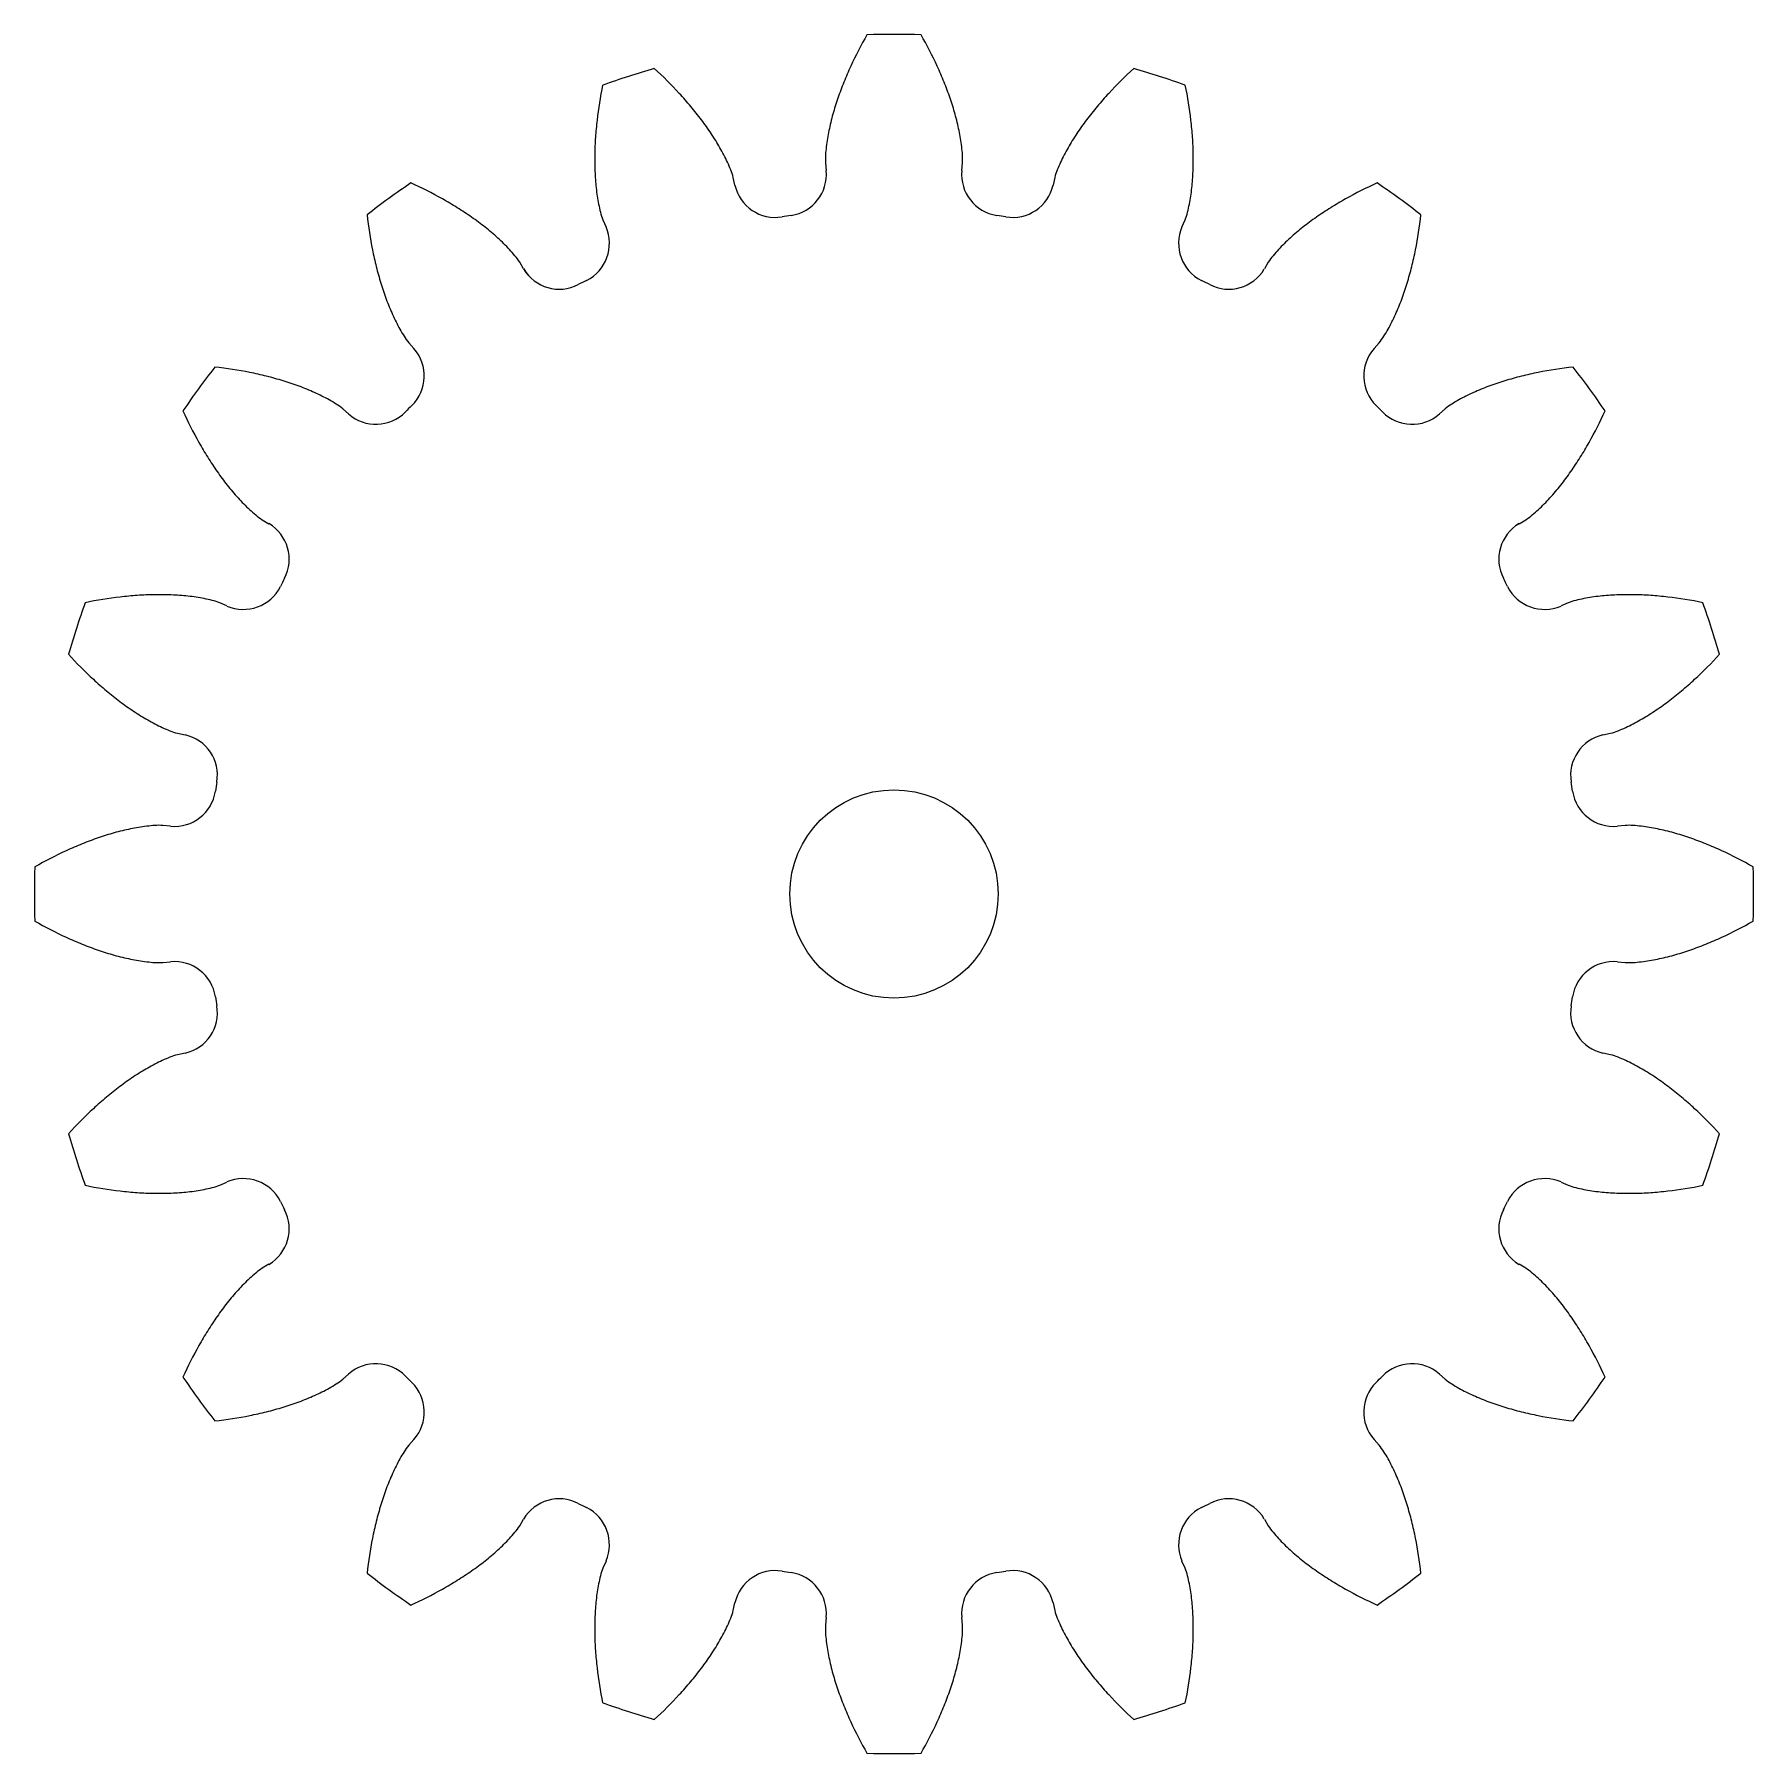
# Model space of a CAD drawing. Header units: millimetres. Extents: x 23.7 to 89.7, y 25.8 to 91.8.
import ezdxf

# ---------------------------------------------------------------- set-up
doc = ezdxf.new("R2010")
doc.units = ezdxf.units.MM
doc.layers.get('0').update_dxf_attribs({"linetype": 'CONTINUOUS'})

msp = doc.modelspace()

# ---------------------------------------------------------------- linework, layer by layer
for p, q in [((54.053, 86.893), (54.08, 86.595)), ((54.053, 86.893), (54.08, 86.595)), ((59.286, 86.595), (59.314, 86.893)), ((59.286, 86.595), (59.314, 86.893)), ((50.577, 86.04), (50.511, 86.333)), ((50.577, 86.04), (50.511, 86.333)), ((62.855, 86.333), (62.789, 86.04)), ((62.855, 86.333), (62.789, 86.04)), ((45.508, 84.707), (45.627, 84.431)), ((45.508, 84.707), (45.627, 84.431)), ((67.739, 84.431), (67.858, 84.707)), ((67.739, 84.431), (67.858, 84.707)), ((42.466, 82.821), (42.313, 83.079)), ((42.466, 82.821), (42.313, 83.079)), ((71.053, 83.079), (70.9, 82.821)), ((71.053, 83.079), (70.9, 82.821)), ((38.057, 79.987), (38.255, 79.762)), ((38.057, 79.987), (38.255, 79.762)), ((75.111, 79.762), (75.309, 79.987)), ((75.111, 79.762), (75.309, 79.987)), ((35.747, 77.253), (35.522, 77.452)), ((35.747, 77.253), (35.522, 77.452)), ((77.844, 77.452), (77.619, 77.253)), ((77.844, 77.452), (77.619, 77.253)), ((32.43, 73.195), (32.688, 73.042)), ((32.43, 73.195), (32.688, 73.042)), ((80.678, 73.042), (80.937, 73.195)), ((80.678, 73.042), (80.937, 73.195)), ((31.077, 69.882), (30.802, 70.001)), ((31.077, 69.882), (30.802, 70.001)), ((82.564, 70.001), (82.289, 69.882)), ((82.564, 70.001), (82.289, 69.882)), ((29.176, 64.997), (29.469, 64.932)), ((29.176, 64.997), (29.469, 64.932)), ((83.897, 64.932), (84.19, 64.997)), ((83.897, 64.932), (84.19, 64.997)), ((28.914, 61.428), (28.615, 61.456)), ((28.914, 61.428), (28.615, 61.456)), ((84.751, 61.456), (84.452, 61.428)), ((84.751, 61.456), (84.452, 61.428)), ((28.615, 56.195), (28.914, 56.223)), ((28.615, 56.195), (28.914, 56.223)), ((84.452, 56.223), (84.751, 56.195)), ((84.452, 56.223), (84.751, 56.195)), ((29.469, 52.72), (29.176, 52.654)), ((29.469, 52.72), (29.176, 52.654)), ((84.19, 52.654), (83.897, 52.72)), ((84.19, 52.654), (83.897, 52.72)), ((30.802, 47.651), (31.077, 47.769)), ((30.802, 47.651), (31.077, 47.769)), ((82.289, 47.769), (82.564, 47.651)), ((82.289, 47.769), (82.564, 47.651)), ((32.688, 44.609), (32.43, 44.456)), ((32.688, 44.609), (32.43, 44.456)), ((80.937, 44.456), (80.678, 44.609)), ((80.937, 44.456), (80.678, 44.609)), ((35.522, 40.2), (35.747, 40.398)), ((35.522, 40.2), (35.747, 40.398)), ((77.619, 40.398), (77.844, 40.2)), ((77.619, 40.398), (77.844, 40.2)), ((38.255, 37.89), (38.057, 37.665)), ((38.255, 37.89), (38.057, 37.665)), ((75.309, 37.665), (75.111, 37.89)), ((75.309, 37.665), (75.111, 37.89)), ((42.313, 34.572), (42.466, 34.83)), ((42.313, 34.572), (42.466, 34.83)), ((70.9, 34.83), (71.053, 34.572)), ((70.9, 34.83), (71.053, 34.572)), ((45.627, 33.22), (45.508, 32.944)), ((45.627, 33.22), (45.508, 32.944)), ((67.858, 32.944), (67.739, 33.22)), ((67.858, 32.944), (67.739, 33.22)), ((50.511, 31.319), (50.577, 31.612)), ((50.511, 31.319), (50.577, 31.612)), ((54.08, 31.057), (54.053, 30.758)), ((54.08, 31.057), (54.053, 30.758)), ((59.314, 30.758), (59.286, 31.057)), ((59.314, 30.758), (59.286, 31.057)), ((62.789, 31.612), (62.855, 31.319)), ((62.789, 31.612), (62.855, 31.319))]:
    msp.add_line(p, q)
msp.add_circle((56.683, 58.826), 4)
msp.add_circle((56.683, 58.826), 4)
for centre, radius, start, end in [((56.683, 58.826), 33, 88.19029, 91.80971), ((56.683, 58.826), 33, 88.19029, 91.80971), ((56.683, 58.826), 33, 106.19029, 109.80971), ((56.683, 58.826), 33, 106.19029, 109.80971), ((56.683, 58.826), 33, 70.19029, 73.80971), ((56.683, 58.826), 33, 70.19029, 73.80971), ((52.5, 86.447), 1.588, -81.38815, 5.32521), ((52.5, 86.447), 1.588, -81.38815, 5.32521), ((60.866, 86.447), 1.588, 174.67479, 261.38815), ((60.866, 86.447), 1.588, 174.67479, 261.38815), ((56.683, 58.826), 33, 124.19029, 127.80971), ((56.683, 58.826), 33, 124.19029, 127.80971), ((52.126, 86.388), 1.588, 192.67479, 279.38815), ((52.126, 86.388), 1.588, 192.67479, 279.38815), ((61.24, 86.388), 1.588, 260.61185, 347.32521), ((61.24, 86.388), 1.588, 260.61185, 347.32521), ((56.683, 58.826), 33, 52.19029, 55.80971), ((56.683, 58.826), 33, 52.19029, 55.80971), ((56.683, 58.826), 26.349, 98.61185, 99.38815), ((56.683, 58.826), 26.349, 98.61185, 99.38815), ((56.683, 58.826), 26.349, 80.61185, 81.38815), ((56.683, 58.826), 26.349, 80.61185, 81.38815), ((44.169, 83.803), 1.588, -63.38815, 23.32521), ((44.169, 83.803), 1.588, -63.38815, 23.32521), ((69.197, 83.803), 1.588, 156.67479, 243.38815), ((69.197, 83.803), 1.588, 156.67479, 243.38815), ((43.832, 83.631), 1.588, 210.67479, 297.38815), ((43.832, 83.631), 1.587, 210.67479, 297.38815), ((69.534, 83.631), 1.588, 242.61185, 329.32521), ((69.534, 83.631), 1.588, 242.61185, 329.32521), ((56.683, 58.826), 26.349, 116.61185, 117.38815), ((56.683, 58.826), 26.349, 116.61185, 117.38815), ((56.683, 58.826), 26.349, 62.61185, 63.38815), ((56.683, 58.826), 26.349, 62.61185, 63.38815), ((37.063, 78.713), 1.588, -45.38815, 41.32521), ((37.063, 78.713), 1.588, -45.38815, 41.32521), ((76.303, 78.713), 1.588, 138.67479, 225.38815), ((76.303, 78.713), 1.588, 138.67479, 225.38815), ((56.683, 58.826), 33, 142.19029, 145.80971), ((56.683, 58.826), 33, 142.19029, 145.80971), ((56.683, 58.826), 33, 34.19029, 37.80971), ((56.683, 58.826), 33, 34.19029, 37.80971), ((36.795, 78.446), 1.588, 228.67479, 315.38815), ((36.795, 78.446), 1.588, 228.67479, 315.38815), ((56.683, 58.826), 26.349, 134.61185, 135.38815), ((56.683, 58.826), 26.349, 134.61185, 135.38815), ((56.683, 58.826), 26.349, 44.61185, 45.38815), ((56.683, 58.826), 26.349, 44.61185, 45.38815), ((76.571, 78.446), 1.588, 224.61185, 311.32521), ((76.571, 78.446), 1.588, 224.61185, 311.32521), ((31.878, 71.677), 1.588, -27.38815, 59.32521), ((31.878, 71.677), 1.588, -27.38815, 59.32521), ((81.488, 71.677), 1.588, 120.67479, 207.38815), ((81.488, 71.677), 1.587, 120.67479, 207.38815), ((31.706, 71.34), 1.588, 246.67479, 333.38815), ((31.706, 71.34), 1.588, 246.67479, 333.38815), ((56.683, 58.826), 26.349, 152.61185, 153.38815), ((56.683, 58.826), 26.349, 152.61185, 153.38815), ((56.683, 58.826), 26.349, 26.61185, 27.38815), ((56.683, 58.826), 26.349, 26.61185, 27.38815), ((81.66, 71.34), 1.588, 206.61185, 293.32521), ((81.66, 71.34), 1.588, 206.61185, 293.32521), ((56.683, 58.826), 33, 160.19029, 163.80971), ((56.683, 58.826), 33, 160.19029, 163.80971), ((56.683, 58.826), 33, 16.19029, 19.80971), ((56.683, 58.826), 33, 16.19029, 19.80971), ((29.121, 63.383), 1.588, -9.38815, 77.32521), ((29.121, 63.383), 1.588, -9.38815, 77.32521), ((84.246, 63.383), 1.588, 102.67479, 189.38815), ((84.246, 63.383), 1.587, 102.67479, 189.38815), ((29.061, 63.009), 1.588, 264.67479, 351.38815), ((29.061, 63.009), 1.587, 264.67479, 351.38815), ((56.683, 58.826), 26.349, 170.61185, 171.38815), ((56.683, 58.826), 26.349, 170.61185, 171.38815), ((56.683, 58.826), 26.349, 8.61185, 9.38815), ((56.683, 58.826), 26.349, 8.61185, 9.38815), ((84.305, 63.009), 1.588, 188.61185, 275.32521), ((84.305, 63.009), 1.588, 188.61185, 275.32521), ((56.683, 58.826), 33, 178.19029, 181.80971), ((56.683, 58.826), 33, 178.19029, 181.80971), ((56.683, 58.826), 33, -1.80971, 1.80971), ((56.683, 58.826), 33, -1.80971, 1.80971), ((29.061, 54.642), 1.588, 8.61185, 95.32521), ((29.061, 54.642), 1.588, 8.61185, 95.32521), ((84.305, 54.642), 1.588, 84.67479, 171.38815), ((84.305, 54.642), 1.588, 84.67479, 171.38815), ((56.683, 58.826), 26.349, 188.61185, 189.38815), ((56.683, 58.826), 26.349, 188.61185, 189.38815), ((56.683, 58.826), 26.349, 350.61185, 351.38815), ((56.683, 58.826), 26.349, 350.61185, 351.38815), ((29.121, 54.269), 1.588, -77.32521, 9.38815), ((29.121, 54.269), 1.588, -77.32521, 9.38815), ((84.246, 54.269), 1.588, 170.61185, 257.32521), ((84.246, 54.269), 1.588, 170.61185, 257.32521), ((56.683, 58.826), 33, 196.19029, 199.80971), ((56.683, 58.826), 33, 196.19029, 199.80971), ((56.683, 58.826), 33, 340.19029, 343.80971), ((56.683, 58.826), 33, 340.19029, 343.80971), ((31.706, 46.312), 1.588, 26.61185, 113.32521), ((31.706, 46.312), 1.588, 26.61185, 113.32521), ((81.66, 46.312), 1.588, 66.67479, 153.38815), ((81.66, 46.312), 1.588, 66.67479, 153.38815), ((56.683, 58.826), 26.349, 206.61185, 207.38815), ((56.683, 58.826), 26.349, 206.61185, 207.38815), ((56.683, 58.826), 26.349, 332.61185, 333.38815), ((56.683, 58.826), 26.349, 332.61185, 333.38815), ((31.878, 45.974), 1.588, -59.32521, 27.38815), ((31.878, 45.974), 1.588, -59.32521, 27.38815), ((81.488, 45.974), 1.588, 152.61185, 239.32521), ((81.488, 45.974), 1.588, 152.61185, 239.32521), ((56.683, 58.826), 33, 214.19029, 217.80971), ((56.683, 58.826), 33, 214.19029, 217.80971), ((36.795, 39.206), 1.588, 44.61185, 131.32521), ((36.795, 39.206), 1.588, 44.61185, 131.32521), ((56.683, 58.826), 26.349, 224.61185, 225.38815), ((56.683, 58.826), 26.349, 224.61185, 225.38815), ((56.683, 58.826), 26.349, 314.61185, 315.38815), ((56.683, 58.826), 26.349, 314.61185, 315.38815), ((76.571, 39.206), 1.588, 48.67479, 135.38815), ((76.571, 39.206), 1.588, 48.67479, 135.38815), ((56.683, 58.826), 33, 322.19029, 325.80971), ((56.683, 58.826), 33, 322.19029, 325.80971), ((37.063, 38.938), 1.588, -41.32521, 45.38815), ((37.063, 38.938), 1.588, -41.32521, 45.38815), ((76.303, 38.938), 1.588, 134.61185, 221.32521), ((76.303, 38.938), 1.588, 134.61185, 221.32521), ((43.832, 34.02), 1.588, 62.61185, 149.32521), ((43.832, 34.02), 1.588, 62.61185, 149.32521), ((56.683, 58.826), 26.349, 242.61185, 243.38815), ((56.683, 58.826), 26.349, 242.61185, 243.38815), ((44.169, 33.849), 1.588, -23.32521, 63.38815), ((44.169, 33.849), 1.588, -23.32521, 63.38815), ((69.197, 33.849), 1.588, 116.61185, 203.32521), ((69.197, 33.849), 1.588, 116.61185, 203.32521), ((56.683, 58.826), 26.349, 296.61185, 297.38815), ((56.683, 58.826), 26.349, 296.61185, 297.38815), ((69.534, 34.02), 1.588, 30.67479, 117.38815), ((69.534, 34.02), 1.588, 30.67479, 117.38815), ((56.683, 58.826), 33, 232.19029, 235.80971), ((56.683, 58.826), 33, 232.19029, 235.80971), ((52.126, 31.263), 1.588, 80.61185, 167.32521), ((52.126, 31.263), 1.588, 80.61185, 167.32521), ((56.683, 58.826), 26.349, 260.61185, 261.38815), ((56.683, 58.826), 26.349, 260.61185, 261.38815), ((52.5, 31.204), 1.588, -5.32521, 81.38815), ((52.5, 31.204), 1.588, -5.32521, 81.38815), ((60.866, 31.204), 1.588, 98.61185, 185.32521), ((60.866, 31.204), 1.588, 98.61185, 185.32521), ((56.683, 58.826), 26.349, 278.61185, 279.38815), ((56.683, 58.826), 26.349, 278.61185, 279.38815), ((61.24, 31.263), 1.588, 12.67479, 99.38815), ((61.24, 31.263), 1.588, 12.67479, 99.38815), ((56.683, 58.826), 33, 304.19029, 307.80971), ((56.683, 58.826), 33, 304.19029, 307.80971), ((56.683, 58.826), 33, 250.19029, 253.80971), ((56.683, 58.826), 33, 250.19029, 253.80971), ((56.683, 58.826), 33, 286.19029, 289.80971), ((56.683, 58.826), 33, 286.19029, 289.80971), ((56.683, 58.826), 33, 268.19029, 271.80971), ((56.683, 58.826), 33, 268.19029, 271.80971)]:
    msp.add_arc(centre, radius, start, end)
for points, knots in [([(55.641, 91.809), (55.416, 91.412), (55.106, 90.809), (54.755, 89.995), (54.524, 89.379), (54.33, 88.76), (54.203, 88.242), (54.123, 87.827), (54.08, 87.515), (54.051, 87.204), (54.043, 86.997), (54.053, 86.893)], [-1, -1, -1, -1, -0.75, -0.625, -0.5, -0.375, -0.25, -0.1875, -0.125, -0.0625, 0, 0, 0, 0]), ([(55.641, 91.809), (55.416, 91.412), (55.106, 90.809), (54.755, 89.995), (54.524, 89.379), (54.33, 88.76), (54.203, 88.242), (54.123, 87.827), (54.08, 87.515), (54.051, 87.204), (54.043, 86.997), (54.053, 86.893)], [-1, -1, -1, -1, -0.75, -0.625, -0.5, -0.375, -0.25, -0.1875, -0.125, -0.0625, 0, 0, 0, 0]), ([(59.314, 86.893), (59.323, 86.997), (59.315, 87.204), (59.286, 87.515), (59.243, 87.827), (59.163, 88.242), (59.036, 88.76), (58.842, 89.379), (58.612, 89.995), (58.26, 90.809), (57.95, 91.412), (57.725, 91.809)], [0, 0, 0, 0, 0.0625, 0.125, 0.1875, 0.25, 0.375, 0.5, 0.625, 0.75, 1, 1, 1, 1]), ([(59.314, 86.893), (59.323, 86.997), (59.315, 87.204), (59.286, 87.515), (59.243, 87.827), (59.163, 88.242), (59.036, 88.76), (58.842, 89.379), (58.612, 89.995), (58.26, 90.809), (57.95, 91.412), (57.725, 91.809)], [0, 0, 0, 0, 0.0625, 0.125, 0.1875, 0.25, 0.375, 0.5, 0.625, 0.75, 1, 1, 1, 1]), ([(50.511, 86.333), (50.489, 86.434), (50.417, 86.628), (50.294, 86.915), (50.156, 87.198), (49.952, 87.569), (49.671, 88.022), (49.295, 88.551), (48.885, 89.065), (48.299, 89.731), (47.819, 90.209), (47.482, 90.517)], [0, 0, 0, 0, 0.0625, 0.125, 0.1875, 0.25, 0.375, 0.5, 0.625, 0.75, 1, 1, 1, 1]), ([(50.511, 86.333), (50.489, 86.434), (50.417, 86.628), (50.294, 86.915), (50.156, 87.198), (49.952, 87.569), (49.671, 88.022), (49.295, 88.551), (48.885, 89.065), (48.299, 89.731), (47.819, 90.209), (47.482, 90.517)], [0, 0, 0, 0, 0.0625, 0.125, 0.1875, 0.25, 0.375, 0.5, 0.625, 0.75, 1, 1, 1, 1]), ([(65.884, 90.517), (65.548, 90.209), (65.067, 89.731), (64.481, 89.065), (64.071, 88.551), (63.695, 88.022), (63.414, 87.569), (63.21, 87.198), (63.073, 86.915), (62.949, 86.628), (62.878, 86.434), (62.855, 86.333)], [-1, -1, -1, -1, -0.75, -0.625, -0.5, -0.375, -0.25, -0.1875, -0.125, -0.0625, 0, 0, 0, 0]), ([(65.884, 90.517), (65.548, 90.209), (65.067, 89.731), (64.481, 89.065), (64.071, 88.551), (63.695, 88.022), (63.414, 87.569), (63.21, 87.198), (63.073, 86.915), (62.949, 86.628), (62.878, 86.434), (62.855, 86.333)], [-1, -1, -1, -1, -0.75, -0.625, -0.5, -0.375, -0.25, -0.1875, -0.125, -0.0625, 0, 0, 0, 0]), ([(45.499, 89.873), (45.408, 89.425), (45.3, 88.756), (45.217, 87.873), (45.188, 87.217), (45.195, 86.568), (45.234, 86.036), (45.287, 85.616), (45.342, 85.306), (45.411, 85.001), (45.467, 84.802), (45.508, 84.707)], [-1, -1, -1, -1, -0.75, -0.625, -0.5, -0.375, -0.25, -0.1875, -0.125, -0.0625, 0, 0, 0, 0]), ([(45.499, 89.873), (45.408, 89.425), (45.3, 88.756), (45.217, 87.873), (45.188, 87.217), (45.195, 86.568), (45.234, 86.036), (45.287, 85.616), (45.342, 85.306), (45.411, 85.001), (45.467, 84.802), (45.508, 84.707)], [-1, -1, -1, -1, -0.75, -0.625, -0.5, -0.375, -0.25, -0.1875, -0.125, -0.0625, 0, 0, 0, 0]), ([(67.858, 84.707), (67.899, 84.802), (67.956, 85.001), (68.024, 85.306), (68.08, 85.616), (68.132, 86.036), (68.172, 86.568), (68.178, 87.217), (68.149, 87.873), (68.066, 88.756), (67.958, 89.425), (67.867, 89.873)], [0, 0, 0, 0, 0.0625, 0.125, 0.1875, 0.25, 0.375, 0.5, 0.625, 0.75, 1, 1, 1, 1]), ([(67.858, 84.707), (67.899, 84.802), (67.956, 85.001), (68.024, 85.306), (68.08, 85.616), (68.132, 86.036), (68.172, 86.568), (68.178, 87.217), (68.149, 87.873), (68.066, 88.756), (67.958, 89.425), (67.867, 89.873)], [0, 0, 0, 0, 0.0625, 0.125, 0.1875, 0.25, 0.375, 0.5, 0.625, 0.75, 1, 1, 1, 1]), ([(42.313, 83.079), (42.261, 83.168), (42.132, 83.331), (41.926, 83.566), (41.708, 83.793), (41.399, 84.082), (40.992, 84.426), (40.471, 84.813), (39.923, 85.175), (39.159, 85.628), (38.555, 85.933), (38.139, 86.123)], [0, 0, 0, 0, 0.0625, 0.125, 0.1875, 0.25, 0.375, 0.5, 0.625, 0.75, 1, 1, 1, 1]), ([(42.313, 83.079), (42.261, 83.168), (42.132, 83.331), (41.926, 83.566), (41.708, 83.793), (41.399, 84.082), (40.992, 84.426), (40.471, 84.813), (39.923, 85.175), (39.159, 85.628), (38.555, 85.933), (38.139, 86.123)], [0, 0, 0, 0, 0.0625, 0.125, 0.1875, 0.25, 0.375, 0.5, 0.625, 0.75, 1, 1, 1, 1]), ([(75.227, 86.123), (74.812, 85.933), (74.207, 85.628), (73.444, 85.175), (72.895, 84.813), (72.374, 84.426), (71.967, 84.082), (71.658, 83.793), (71.44, 83.566), (71.234, 83.331), (71.106, 83.168), (71.053, 83.079)], [-1, -1, -1, -1, -0.75, -0.625, -0.5, -0.375, -0.25, -0.1875, -0.125, -0.0625, 0, 0, 0, 0]), ([(75.227, 86.123), (74.812, 85.933), (74.207, 85.628), (73.444, 85.175), (72.895, 84.813), (72.374, 84.426), (71.967, 84.082), (71.658, 83.793), (71.44, 83.566), (71.234, 83.331), (71.106, 83.168), (71.053, 83.079)], [-1, -1, -1, -1, -0.75, -0.625, -0.5, -0.375, -0.25, -0.1875, -0.125, -0.0625, 0, 0, 0, 0]), ([(36.453, 84.897), (36.504, 84.444), (36.608, 83.774), (36.802, 82.908), (36.978, 82.275), (37.184, 81.66), (37.386, 81.166), (37.566, 80.783), (37.714, 80.506), (37.874, 80.237), (37.989, 80.065), (38.057, 79.987)], [-1, -1, -1, -1, -0.75, -0.625, -0.5, -0.375, -0.25, -0.1875, -0.125, -0.0625, 0, 0, 0, 0]), ([(36.453, 84.897), (36.504, 84.444), (36.608, 83.774), (36.802, 82.908), (36.978, 82.275), (37.184, 81.66), (37.386, 81.166), (37.566, 80.783), (37.714, 80.506), (37.874, 80.237), (37.989, 80.065), (38.057, 79.987)], [-1, -1, -1, -1, -0.75, -0.625, -0.5, -0.375, -0.25, -0.1875, -0.125, -0.0625, 0, 0, 0, 0]), ([(75.309, 79.987), (75.377, 80.065), (75.492, 80.237), (75.652, 80.506), (75.8, 80.783), (75.98, 81.166), (76.182, 81.66), (76.389, 82.275), (76.564, 82.908), (76.758, 83.774), (76.862, 84.444), (76.913, 84.897)], [0, 0, 0, 0, 0.0625, 0.125, 0.1875, 0.25, 0.375, 0.5, 0.625, 0.75, 1, 1, 1, 1]), ([(75.309, 79.987), (75.377, 80.065), (75.492, 80.237), (75.652, 80.506), (75.8, 80.783), (75.98, 81.166), (76.182, 81.66), (76.389, 82.275), (76.564, 82.908), (76.758, 83.774), (76.862, 84.444), (76.913, 84.897)], [0, 0, 0, 0, 0.0625, 0.125, 0.1875, 0.25, 0.375, 0.5, 0.625, 0.75, 1, 1, 1, 1]), ([(35.522, 77.452), (35.444, 77.52), (35.272, 77.635), (35.003, 77.795), (34.726, 77.943), (34.343, 78.123), (33.849, 78.325), (33.234, 78.531), (32.6, 78.707), (31.735, 78.901), (31.065, 79.004), (30.611, 79.056)], [0, 0, 0, 0, 0.0625, 0.125, 0.1875, 0.25, 0.375, 0.5, 0.625, 0.75, 1, 1, 1, 1]), ([(35.522, 77.452), (35.444, 77.52), (35.272, 77.635), (35.003, 77.795), (34.726, 77.943), (34.343, 78.123), (33.849, 78.325), (33.234, 78.531), (32.6, 78.707), (31.735, 78.901), (31.065, 79.004), (30.611, 79.056)], [0, 0, 0, 0, 0.0625, 0.125, 0.1875, 0.25, 0.375, 0.5, 0.625, 0.75, 1, 1, 1, 1]), ([(82.755, 79.056), (82.301, 79.004), (81.631, 78.901), (80.766, 78.707), (80.132, 78.531), (79.517, 78.325), (79.023, 78.123), (78.64, 77.943), (78.363, 77.795), (78.094, 77.635), (77.922, 77.52), (77.844, 77.452)], [-1, -1, -1, -1, -0.75, -0.625, -0.5, -0.375, -0.25, -0.1875, -0.125, -0.0625, 0, 0, 0, 0]), ([(82.755, 79.056), (82.301, 79.004), (81.631, 78.901), (80.766, 78.707), (80.132, 78.531), (79.517, 78.325), (79.023, 78.123), (78.64, 77.943), (78.363, 77.795), (78.094, 77.635), (77.922, 77.52), (77.844, 77.452)], [-1, -1, -1, -1, -0.75, -0.625, -0.5, -0.375, -0.25, -0.1875, -0.125, -0.0625, 0, 0, 0, 0]), ([(29.386, 77.37), (29.576, 76.954), (29.881, 76.349), (30.333, 75.586), (30.696, 75.038), (31.082, 74.517), (31.427, 74.109), (31.716, 73.801), (31.943, 73.583), (32.178, 73.376), (32.341, 73.248), (32.43, 73.195)], [-1, -1, -1, -1, -0.75, -0.625, -0.5, -0.375, -0.25, -0.1875, -0.125, -0.0625, 0, 0, 0, 0]), ([(29.386, 77.37), (29.576, 76.954), (29.881, 76.349), (30.333, 75.586), (30.696, 75.038), (31.082, 74.517), (31.427, 74.109), (31.716, 73.801), (31.943, 73.583), (32.178, 73.376), (32.341, 73.248), (32.43, 73.195)], [-1, -1, -1, -1, -0.75, -0.625, -0.5, -0.375, -0.25, -0.1875, -0.125, -0.0625, 0, 0, 0, 0]), ([(80.937, 73.195), (81.026, 73.248), (81.188, 73.376), (81.423, 73.583), (81.65, 73.801), (81.939, 74.109), (82.284, 74.517), (82.67, 75.038), (83.033, 75.586), (83.485, 76.349), (83.791, 76.954), (83.98, 77.37)], [0, 0, 0, 0, 0.0625, 0.125, 0.1875, 0.25, 0.375, 0.5, 0.625, 0.75, 1, 1, 1, 1]), ([(80.937, 73.195), (81.026, 73.248), (81.188, 73.376), (81.423, 73.583), (81.65, 73.801), (81.939, 74.109), (82.284, 74.517), (82.67, 75.038), (83.033, 75.586), (83.485, 76.349), (83.791, 76.954), (83.98, 77.37)], [0, 0, 0, 0, 0.0625, 0.125, 0.1875, 0.25, 0.375, 0.5, 0.625, 0.75, 1, 1, 1, 1]), ([(30.802, 70.001), (30.707, 70.042), (30.508, 70.098), (30.202, 70.167), (29.893, 70.222), (29.473, 70.275), (28.941, 70.314), (28.292, 70.32), (27.636, 70.292), (26.752, 70.209), (26.083, 70.1), (25.636, 70.009)], [0, 0, 0, 0, 0.0625, 0.125, 0.1875, 0.25, 0.375, 0.5, 0.625, 0.75, 1, 1, 1, 1]), ([(30.802, 70.001), (30.707, 70.042), (30.508, 70.098), (30.202, 70.167), (29.893, 70.222), (29.473, 70.275), (28.941, 70.314), (28.292, 70.32), (27.636, 70.292), (26.752, 70.209), (26.083, 70.1), (25.636, 70.009)], [0, 0, 0, 0, 0.0625, 0.125, 0.1875, 0.25, 0.375, 0.5, 0.625, 0.75, 1, 1, 1, 1]), ([(87.73, 70.009), (87.283, 70.1), (86.614, 70.209), (85.731, 70.292), (85.074, 70.32), (84.425, 70.314), (83.893, 70.275), (83.473, 70.222), (83.164, 70.167), (82.859, 70.098), (82.659, 70.042), (82.564, 70.001)], [-1, -1, -1, -1, -0.75, -0.625, -0.5, -0.375, -0.25, -0.1875, -0.125, -0.0625, 0, 0, 0, 0]), ([(87.73, 70.009), (87.283, 70.1), (86.614, 70.209), (85.731, 70.292), (85.074, 70.32), (84.425, 70.314), (83.893, 70.275), (83.473, 70.222), (83.164, 70.167), (82.859, 70.098), (82.659, 70.042), (82.564, 70.001)], [-1, -1, -1, -1, -0.75, -0.625, -0.5, -0.375, -0.25, -0.1875, -0.125, -0.0625, 0, 0, 0, 0]), ([(24.992, 68.027), (25.3, 67.69), (25.778, 67.209), (26.444, 66.623), (26.958, 66.214), (27.487, 65.838), (27.94, 65.557), (28.311, 65.353), (28.594, 65.215), (28.881, 65.092), (29.075, 65.02), (29.176, 64.997)], [-1, -1, -1, -1, -0.75, -0.625, -0.5, -0.375, -0.25, -0.1875, -0.125, -0.0625, 0, 0, 0, 0]), ([(24.992, 68.027), (25.3, 67.69), (25.778, 67.209), (26.444, 66.623), (26.958, 66.214), (27.487, 65.838), (27.94, 65.557), (28.311, 65.353), (28.594, 65.215), (28.881, 65.092), (29.075, 65.02), (29.176, 64.997)], [-1, -1, -1, -1, -0.75, -0.625, -0.5, -0.375, -0.25, -0.1875, -0.125, -0.0625, 0, 0, 0, 0]), ([(84.19, 64.997), (84.291, 65.02), (84.485, 65.092), (84.773, 65.215), (85.056, 65.353), (85.426, 65.557), (85.88, 65.838), (86.408, 66.214), (86.922, 66.623), (87.588, 67.209), (88.066, 67.69), (88.374, 68.027)], [0, 0, 0, 0, 0.0625, 0.125, 0.1875, 0.25, 0.375, 0.5, 0.625, 0.75, 1, 1, 1, 1]), ([(84.19, 64.997), (84.291, 65.02), (84.485, 65.092), (84.773, 65.215), (85.056, 65.353), (85.426, 65.557), (85.88, 65.838), (86.408, 66.214), (86.922, 66.623), (87.588, 67.209), (88.066, 67.69), (88.374, 68.027)], [0, 0, 0, 0, 0.0625, 0.125, 0.1875, 0.25, 0.375, 0.5, 0.625, 0.75, 1, 1, 1, 1]), ([(28.615, 61.456), (28.512, 61.466), (28.305, 61.458), (27.994, 61.429), (27.682, 61.386), (27.267, 61.306), (26.749, 61.179), (26.13, 60.985), (25.514, 60.754), (24.7, 60.403), (24.097, 60.093), (23.7, 59.868)], [0, 0, 0, 0, 0.0625, 0.125, 0.1875, 0.25, 0.375, 0.5, 0.625, 0.75, 1, 1, 1, 1]), ([(28.615, 61.456), (28.512, 61.466), (28.305, 61.458), (27.994, 61.429), (27.682, 61.386), (27.267, 61.306), (26.749, 61.179), (26.13, 60.985), (25.514, 60.754), (24.7, 60.403), (24.097, 60.093), (23.7, 59.868)], [0, 0, 0, 0, 0.0625, 0.125, 0.1875, 0.25, 0.375, 0.5, 0.625, 0.75, 1, 1, 1, 1]), ([(89.667, 59.868), (89.269, 60.093), (88.666, 60.403), (87.852, 60.754), (87.237, 60.985), (86.617, 61.179), (86.099, 61.306), (85.684, 61.386), (85.372, 61.429), (85.061, 61.458), (84.854, 61.466), (84.751, 61.456)], [-1, -1, -1, -1, -0.75, -0.625, -0.5, -0.375, -0.25, -0.1875, -0.125, -0.0625, 0, 0, 0, 0]), ([(89.667, 59.868), (89.269, 60.093), (88.666, 60.403), (87.852, 60.754), (87.237, 60.985), (86.617, 61.179), (86.099, 61.306), (85.684, 61.386), (85.372, 61.429), (85.061, 61.458), (84.854, 61.466), (84.751, 61.456)], [-1, -1, -1, -1, -0.75, -0.625, -0.5, -0.375, -0.25, -0.1875, -0.125, -0.0625, 0, 0, 0, 0]), ([(23.7, 57.784), (24.097, 57.559), (24.7, 57.249), (25.514, 56.897), (26.13, 56.667), (26.749, 56.472), (27.267, 56.345), (27.682, 56.266), (27.994, 56.222), (28.305, 56.194), (28.512, 56.186), (28.615, 56.195)], [-1, -1, -1, -1, -0.75, -0.625, -0.5, -0.375, -0.25, -0.1875, -0.125, -0.0625, 0, 0, 0, 0]), ([(23.7, 57.784), (24.097, 57.559), (24.7, 57.249), (25.514, 56.897), (26.13, 56.667), (26.749, 56.472), (27.267, 56.345), (27.682, 56.266), (27.994, 56.222), (28.305, 56.194), (28.512, 56.186), (28.615, 56.195)], [-1, -1, -1, -1, -0.75, -0.625, -0.5, -0.375, -0.25, -0.1875, -0.125, -0.0625, 0, 0, 0, 0]), ([(84.751, 56.195), (84.854, 56.186), (85.061, 56.194), (85.372, 56.222), (85.684, 56.266), (86.099, 56.345), (86.617, 56.472), (87.237, 56.667), (87.852, 56.897), (88.666, 57.249), (89.269, 57.559), (89.667, 57.784)], [0, 0, 0, 0, 0.0625, 0.125, 0.1875, 0.25, 0.375, 0.5, 0.625, 0.75, 1, 1, 1, 1]), ([(84.751, 56.195), (84.854, 56.186), (85.061, 56.194), (85.372, 56.222), (85.684, 56.266), (86.099, 56.345), (86.617, 56.472), (87.237, 56.667), (87.852, 56.897), (88.666, 57.249), (89.269, 57.559), (89.667, 57.784)], [0, 0, 0, 0, 0.0625, 0.125, 0.1875, 0.25, 0.375, 0.5, 0.625, 0.75, 1, 1, 1, 1]), ([(29.176, 52.654), (29.075, 52.631), (28.881, 52.56), (28.594, 52.436), (28.311, 52.299), (27.94, 52.095), (27.487, 51.814), (26.958, 51.437), (26.444, 51.028), (25.778, 50.442), (25.3, 49.961), (24.992, 49.624)], [0, 0, 0, 0, 0.0625, 0.125, 0.1875, 0.25, 0.375, 0.5, 0.625, 0.75, 1, 1, 1, 1]), ([(29.176, 52.654), (29.075, 52.631), (28.881, 52.56), (28.594, 52.436), (28.311, 52.299), (27.94, 52.095), (27.487, 51.814), (26.958, 51.437), (26.444, 51.028), (25.778, 50.442), (25.3, 49.961), (24.992, 49.624)], [0, 0, 0, 0, 0.0625, 0.125, 0.1875, 0.25, 0.375, 0.5, 0.625, 0.75, 1, 1, 1, 1]), ([(88.374, 49.624), (88.066, 49.961), (87.588, 50.442), (86.922, 51.028), (86.408, 51.437), (85.88, 51.814), (85.426, 52.095), (85.056, 52.299), (84.773, 52.436), (84.485, 52.56), (84.291, 52.631), (84.19, 52.654)], [-1, -1, -1, -1, -0.75, -0.625, -0.5, -0.375, -0.25, -0.1875, -0.125, -0.0625, 0, 0, 0, 0]), ([(88.374, 49.624), (88.066, 49.961), (87.588, 50.442), (86.922, 51.028), (86.408, 51.437), (85.88, 51.814), (85.426, 52.095), (85.056, 52.299), (84.773, 52.436), (84.485, 52.56), (84.291, 52.631), (84.19, 52.654)], [-1, -1, -1, -1, -0.75, -0.625, -0.5, -0.375, -0.25, -0.1875, -0.125, -0.0625, 0, 0, 0, 0]), ([(25.636, 47.642), (26.083, 47.551), (26.752, 47.443), (27.636, 47.36), (28.292, 47.331), (28.941, 47.337), (29.473, 47.377), (29.893, 47.429), (30.202, 47.484), (30.508, 47.553), (30.707, 47.61), (30.802, 47.651)], [-1, -1, -1, -1, -0.75, -0.625, -0.5, -0.375, -0.25, -0.1875, -0.125, -0.0625, 0, 0, 0, 0]), ([(25.636, 47.642), (26.083, 47.551), (26.752, 47.443), (27.636, 47.36), (28.292, 47.331), (28.941, 47.337), (29.473, 47.377), (29.893, 47.429), (30.202, 47.484), (30.508, 47.553), (30.707, 47.61), (30.802, 47.651)], [-1, -1, -1, -1, -0.75, -0.625, -0.5, -0.375, -0.25, -0.1875, -0.125, -0.0625, 0, 0, 0, 0]), ([(82.564, 47.651), (82.659, 47.61), (82.859, 47.553), (83.164, 47.484), (83.473, 47.429), (83.893, 47.377), (84.425, 47.337), (85.074, 47.331), (85.731, 47.36), (86.614, 47.443), (87.283, 47.551), (87.73, 47.642)], [0, 0, 0, 0, 0.0625, 0.125, 0.1875, 0.25, 0.375, 0.5, 0.625, 0.75, 1, 1, 1, 1]), ([(82.564, 47.651), (82.659, 47.61), (82.859, 47.553), (83.164, 47.484), (83.473, 47.429), (83.893, 47.377), (84.425, 47.337), (85.074, 47.331), (85.731, 47.36), (86.614, 47.443), (87.283, 47.551), (87.73, 47.642)], [0, 0, 0, 0, 0.0625, 0.125, 0.1875, 0.25, 0.375, 0.5, 0.625, 0.75, 1, 1, 1, 1]), ([(32.43, 44.456), (32.341, 44.403), (32.178, 44.275), (31.943, 44.069), (31.716, 43.851), (31.427, 43.542), (31.082, 43.135), (30.696, 42.613), (30.333, 42.065), (29.881, 41.302), (29.576, 40.697), (29.386, 40.282)], [0, 0, 0, 0, 0.0625, 0.125, 0.1875, 0.25, 0.375, 0.5, 0.625, 0.75, 1, 1, 1, 1]), ([(32.43, 44.456), (32.341, 44.403), (32.178, 44.275), (31.943, 44.069), (31.716, 43.851), (31.427, 43.542), (31.082, 43.135), (30.696, 42.613), (30.333, 42.065), (29.881, 41.302), (29.576, 40.697), (29.386, 40.282)], [0, 0, 0, 0, 0.0625, 0.125, 0.1875, 0.25, 0.375, 0.5, 0.625, 0.75, 1, 1, 1, 1]), ([(83.98, 40.282), (83.791, 40.697), (83.485, 41.302), (83.033, 42.065), (82.67, 42.613), (82.284, 43.135), (81.939, 43.542), (81.65, 43.851), (81.423, 44.069), (81.188, 44.275), (81.026, 44.403), (80.937, 44.456)], [-1, -1, -1, -1, -0.75, -0.625, -0.5, -0.375, -0.25, -0.1875, -0.125, -0.0625, 0, 0, 0, 0]), ([(83.98, 40.282), (83.791, 40.697), (83.485, 41.302), (83.033, 42.065), (82.67, 42.613), (82.284, 43.135), (81.939, 43.542), (81.65, 43.851), (81.423, 44.069), (81.188, 44.275), (81.026, 44.403), (80.937, 44.456)], [-1, -1, -1, -1, -0.75, -0.625, -0.5, -0.375, -0.25, -0.1875, -0.125, -0.0625, 0, 0, 0, 0]), ([(30.611, 38.595), (31.065, 38.647), (31.735, 38.751), (32.6, 38.945), (33.234, 39.12), (33.849, 39.327), (34.343, 39.529), (34.726, 39.708), (35.003, 39.856), (35.272, 40.016), (35.444, 40.131), (35.522, 40.2)], [-1, -1, -1, -1, -0.75, -0.625, -0.5, -0.375, -0.25, -0.1875, -0.125, -0.0625, 0, 0, 0, 0]), ([(30.611, 38.595), (31.065, 38.647), (31.735, 38.751), (32.6, 38.945), (33.234, 39.12), (33.849, 39.327), (34.343, 39.529), (34.726, 39.708), (35.003, 39.856), (35.272, 40.016), (35.444, 40.131), (35.522, 40.2)], [-1, -1, -1, -1, -0.75, -0.625, -0.5, -0.375, -0.25, -0.1875, -0.125, -0.0625, 0, 0, 0, 0]), ([(77.844, 40.2), (77.922, 40.131), (78.094, 40.016), (78.363, 39.856), (78.64, 39.708), (79.023, 39.529), (79.517, 39.327), (80.132, 39.12), (80.766, 38.945), (81.631, 38.751), (82.301, 38.647), (82.755, 38.595)], [0, 0, 0, 0, 0.0625, 0.125, 0.1875, 0.25, 0.375, 0.5, 0.625, 0.75, 1, 1, 1, 1]), ([(77.844, 40.2), (77.922, 40.131), (78.094, 40.016), (78.363, 39.856), (78.64, 39.708), (79.023, 39.529), (79.517, 39.327), (80.132, 39.12), (80.766, 38.945), (81.631, 38.751), (82.301, 38.647), (82.755, 38.595)], [0, 0, 0, 0, 0.0625, 0.125, 0.1875, 0.25, 0.375, 0.5, 0.625, 0.75, 1, 1, 1, 1]), ([(38.057, 37.665), (37.989, 37.587), (37.874, 37.415), (37.714, 37.146), (37.566, 36.868), (37.386, 36.485), (37.184, 35.992), (36.978, 35.376), (36.802, 34.743), (36.608, 33.877), (36.504, 33.208), (36.453, 32.754)], [0, 0, 0, 0, 0.0625, 0.125, 0.1875, 0.25, 0.375, 0.5, 0.625, 0.75, 1, 1, 1, 1]), ([(38.057, 37.665), (37.989, 37.587), (37.874, 37.415), (37.714, 37.146), (37.566, 36.868), (37.386, 36.485), (37.184, 35.992), (36.978, 35.376), (36.802, 34.743), (36.608, 33.877), (36.504, 33.208), (36.453, 32.754)], [0, 0, 0, 0, 0.0625, 0.125, 0.1875, 0.25, 0.375, 0.5, 0.625, 0.75, 1, 1, 1, 1]), ([(76.913, 32.754), (76.862, 33.208), (76.758, 33.877), (76.564, 34.743), (76.389, 35.376), (76.182, 35.992), (75.98, 36.485), (75.8, 36.868), (75.652, 37.146), (75.492, 37.415), (75.377, 37.587), (75.309, 37.665)], [-1, -1, -1, -1, -0.75, -0.625, -0.5, -0.375, -0.25, -0.1875, -0.125, -0.0625, 0, 0, 0, 0]), ([(76.913, 32.754), (76.862, 33.208), (76.758, 33.877), (76.564, 34.743), (76.389, 35.376), (76.182, 35.992), (75.98, 36.485), (75.8, 36.868), (75.652, 37.146), (75.492, 37.415), (75.377, 37.587), (75.309, 37.665)], [-1, -1, -1, -1, -0.75, -0.625, -0.5, -0.375, -0.25, -0.1875, -0.125, -0.0625, 0, 0, 0, 0]), ([(38.139, 31.529), (38.555, 31.718), (39.159, 32.024), (39.923, 32.476), (40.471, 32.838), (40.992, 33.225), (41.399, 33.57), (41.708, 33.859), (41.926, 34.085), (42.132, 34.32), (42.261, 34.483), (42.313, 34.572)], [-1, -1, -1, -1, -0.75, -0.625, -0.5, -0.375, -0.25, -0.1875, -0.125, -0.0625, 0, 0, 0, 0]), ([(38.139, 31.529), (38.555, 31.718), (39.159, 32.024), (39.923, 32.476), (40.471, 32.838), (40.992, 33.225), (41.399, 33.57), (41.708, 33.859), (41.926, 34.085), (42.132, 34.32), (42.261, 34.483), (42.313, 34.572)], [-1, -1, -1, -1, -0.75, -0.625, -0.5, -0.375, -0.25, -0.1875, -0.125, -0.0625, 0, 0, 0, 0]), ([(71.053, 34.572), (71.106, 34.483), (71.234, 34.32), (71.44, 34.085), (71.658, 33.859), (71.967, 33.57), (72.374, 33.225), (72.895, 32.838), (73.444, 32.476), (74.207, 32.024), (74.812, 31.718), (75.227, 31.529)], [0, 0, 0, 0, 0.0625, 0.125, 0.1875, 0.25, 0.375, 0.5, 0.625, 0.75, 1, 1, 1, 1]), ([(71.053, 34.572), (71.106, 34.483), (71.234, 34.32), (71.44, 34.085), (71.658, 33.859), (71.967, 33.57), (72.374, 33.225), (72.895, 32.838), (73.444, 32.476), (74.207, 32.024), (74.812, 31.718), (75.227, 31.529)], [0, 0, 0, 0, 0.0625, 0.125, 0.1875, 0.25, 0.375, 0.5, 0.625, 0.75, 1, 1, 1, 1]), ([(45.508, 32.944), (45.467, 32.849), (45.411, 32.65), (45.342, 32.345), (45.287, 32.035), (45.234, 31.616), (45.195, 31.084), (45.188, 30.435), (45.217, 29.778), (45.3, 28.895), (45.408, 28.226), (45.499, 27.779)], [0, 0, 0, 0, 0.0625, 0.125, 0.1875, 0.25, 0.375, 0.5, 0.625, 0.75, 1, 1, 1, 1]), ([(45.508, 32.944), (45.467, 32.849), (45.411, 32.65), (45.342, 32.345), (45.287, 32.035), (45.234, 31.616), (45.195, 31.084), (45.188, 30.435), (45.217, 29.778), (45.3, 28.895), (45.408, 28.226), (45.499, 27.779)], [0, 0, 0, 0, 0.0625, 0.125, 0.1875, 0.25, 0.375, 0.5, 0.625, 0.75, 1, 1, 1, 1]), ([(67.867, 27.779), (67.958, 28.226), (68.066, 28.895), (68.149, 29.778), (68.178, 30.435), (68.172, 31.084), (68.132, 31.616), (68.08, 32.035), (68.024, 32.345), (67.956, 32.65), (67.899, 32.849), (67.858, 32.944)], [-1, -1, -1, -1, -0.75, -0.625, -0.5, -0.375, -0.25, -0.1875, -0.125, -0.0625, 0, 0, 0, 0]), ([(67.867, 27.779), (67.958, 28.226), (68.066, 28.895), (68.149, 29.778), (68.178, 30.435), (68.172, 31.084), (68.132, 31.616), (68.08, 32.035), (68.024, 32.345), (67.956, 32.65), (67.899, 32.849), (67.858, 32.944)], [-1, -1, -1, -1, -0.75, -0.625, -0.5, -0.375, -0.25, -0.1875, -0.125, -0.0625, 0, 0, 0, 0]), ([(47.482, 27.134), (47.819, 27.443), (48.299, 27.92), (48.885, 28.586), (49.295, 29.1), (49.671, 29.629), (49.952, 30.083), (50.156, 30.453), (50.294, 30.736), (50.417, 31.023), (50.489, 31.218), (50.511, 31.319)], [-1, -1, -1, -1, -0.75, -0.625, -0.5, -0.375, -0.25, -0.1875, -0.125, -0.0625, 0, 0, 0, 0]), ([(47.482, 27.134), (47.819, 27.443), (48.299, 27.92), (48.885, 28.586), (49.295, 29.1), (49.671, 29.629), (49.952, 30.083), (50.156, 30.453), (50.294, 30.736), (50.417, 31.023), (50.489, 31.218), (50.511, 31.319)], [-1, -1, -1, -1, -0.75, -0.625, -0.5, -0.375, -0.25, -0.1875, -0.125, -0.0625, 0, 0, 0, 0]), ([(62.855, 31.319), (62.878, 31.218), (62.949, 31.023), (63.073, 30.736), (63.21, 30.453), (63.414, 30.083), (63.695, 29.629), (64.071, 29.1), (64.481, 28.586), (65.067, 27.92), (65.548, 27.443), (65.884, 27.134)], [0, 0, 0, 0, 0.0625, 0.125, 0.1875, 0.25, 0.375, 0.5, 0.625, 0.75, 1, 1, 1, 1]), ([(62.855, 31.319), (62.878, 31.218), (62.949, 31.023), (63.073, 30.736), (63.21, 30.453), (63.414, 30.083), (63.695, 29.629), (64.071, 29.1), (64.481, 28.586), (65.067, 27.92), (65.548, 27.443), (65.884, 27.134)], [0, 0, 0, 0, 0.0625, 0.125, 0.1875, 0.25, 0.375, 0.5, 0.625, 0.75, 1, 1, 1, 1]), ([(54.053, 30.758), (54.043, 30.655), (54.051, 30.448), (54.08, 30.136), (54.123, 29.825), (54.203, 29.41), (54.33, 28.891), (54.524, 28.272), (54.755, 27.657), (55.106, 26.842), (55.416, 26.24), (55.641, 25.842)], [0, 0, 0, 0, 0.0625, 0.125, 0.1875, 0.25, 0.375, 0.5, 0.625, 0.75, 1, 1, 1, 1]), ([(54.053, 30.758), (54.043, 30.655), (54.051, 30.448), (54.08, 30.136), (54.123, 29.825), (54.203, 29.41), (54.33, 28.891), (54.524, 28.272), (54.755, 27.657), (55.106, 26.842), (55.416, 26.24), (55.641, 25.842)], [0, 0, 0, 0, 0.0625, 0.125, 0.1875, 0.25, 0.375, 0.5, 0.625, 0.75, 1, 1, 1, 1]), ([(57.725, 25.842), (57.95, 26.24), (58.26, 26.842), (58.612, 27.657), (58.842, 28.272), (59.036, 28.891), (59.163, 29.41), (59.243, 29.825), (59.286, 30.136), (59.315, 30.448), (59.323, 30.655), (59.314, 30.758)], [-1, -1, -1, -1, -0.75, -0.625, -0.5, -0.375, -0.25, -0.1875, -0.125, -0.0625, 0, 0, 0, 0]), ([(57.725, 25.842), (57.95, 26.24), (58.26, 26.842), (58.612, 27.657), (58.842, 28.272), (59.036, 28.891), (59.163, 29.41), (59.243, 29.825), (59.286, 30.136), (59.315, 30.448), (59.323, 30.655), (59.314, 30.758)], [-1, -1, -1, -1, -0.75, -0.625, -0.5, -0.375, -0.25, -0.1875, -0.125, -0.0625, 0, 0, 0, 0])]:
    msp.add_open_spline(points, degree=3, knots=knots)

doc.saveas('drawing.dxf')
